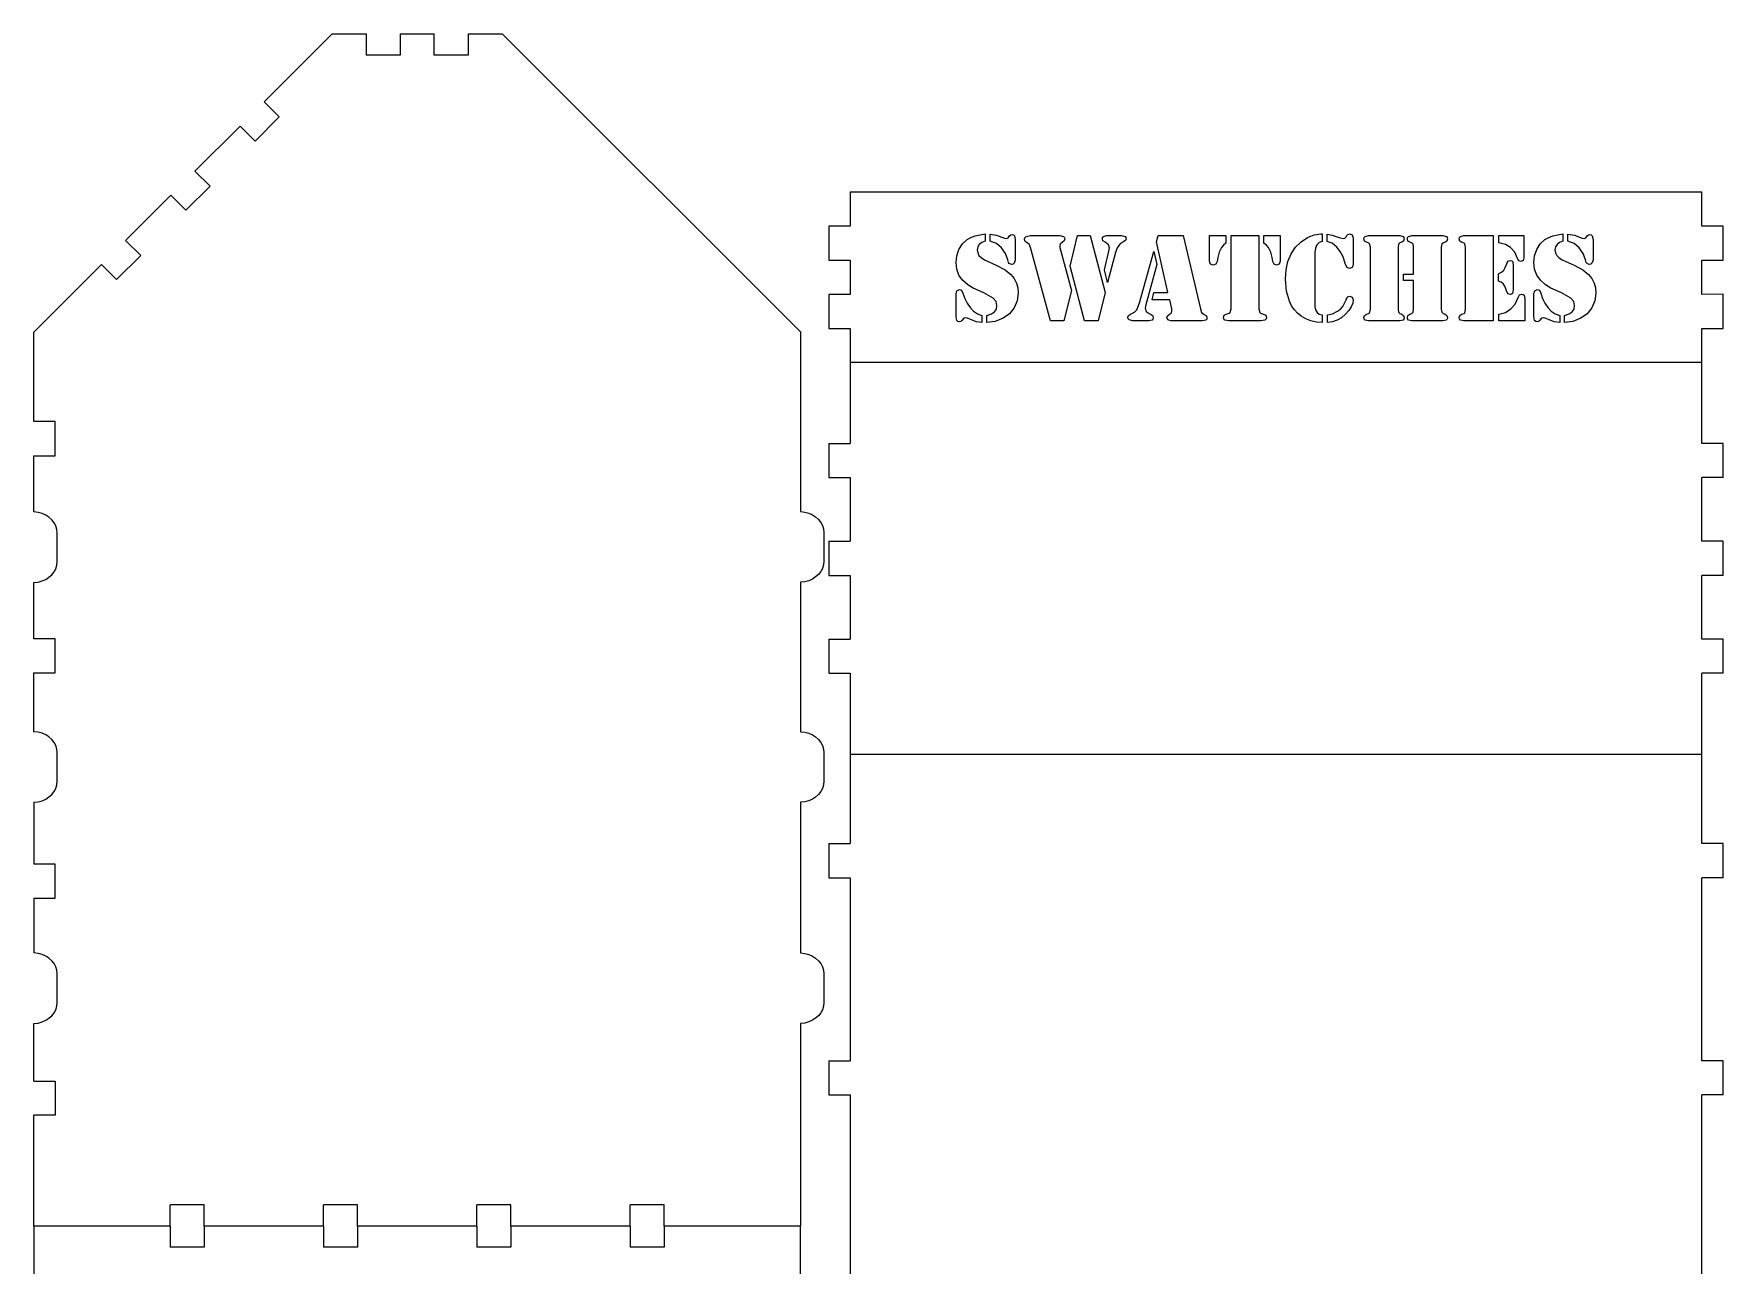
# Model space of a CAD drawing. Extents: x -198 to 198, y -280 to 280.
# Drawn here: x -198.3 to 198.3, y -9.2 to 280 of the extents above; entities that cross this region are included whole.
import ezdxf

# ---------------------------------------------------------------- set-up
doc = ezdxf.new("R2010")
doc.units = 0
doc.header["$MEASUREMENT"] = 0
doc.layers.get('0').update_dxf_attribs({"linetype": 'CONTINUOUS'})

msp = doc.modelspace()

# ---------------------------------------------------------------- linework, layer by layer
for p, q in [((-128.34, 279.9), (-144.23, 263.99)), ((-128.34, 279.96), (-120.33, 280)), ((-128.34, 279.96), (-128.34, 279.9)), ((-120.33, 280), (-120.33, 275)), ((-112.33, 280), (-104.33, 280)), ((-112.33, 280), (-112.33, 275)), ((-104.33, 275), (-104.33, 280)), ((-96.34, 280), (-88.33, 280)), ((-96.34, 280), (-96.34, 275)), ((-88.33, 280), (-18.37, 210.1)), ((-112.33, 275), (-120.33, 275)), ((-96.34, 275), (-104.33, 275)), ((-144.23, 263.99), (-140.7, 260.46)), ((-149.89, 258.34), (-160.5, 247.73)), ((-149.89, 258.34), (-146.36, 254.8)), ((-140.7, 260.46), (-146.36, 254.8)), ((-160.5, 247.73), (-156.96, 244.19)), ((-166.16, 242.07), (-176.77, 231.47)), ((-166.16, 242.07), (-162.62, 238.54)), ((-156.96, 244.19), (-162.62, 238.54)), ((-6.67, 242.81), (-6.67, 234.81)), ((193.32, 242.81), (-6.67, 242.81)), ((193.32, 234.81), (193.32, 242.81)), ((-11.67, 234.81), (-11.67, 226.81)), ((-6.67, 234.81), (-11.67, 234.81)), ((198.32, 234.81), (193.32, 234.81)), ((198.32, 226.81), (198.32, 234.81)), ((-176.77, 231.47), (-173.23, 227.93)), ((18.89, 229.37), (19.71, 230.65)), ((19.71, 230.65), (20.81, 231.65)), ((20.81, 231.65), (21.71, 232.18)), ((21.71, 232.18), (22.73, 232.58)), ((22.73, 232.58), (25.06, 232.98)), ((23.67, 230.53), (23.31, 229.95)), ((24.26, 230.98), (23.67, 230.53)), ((25.06, 231.3), (24.26, 230.98)), ((25.06, 232.98), (25.06, 231.3)), ((26.21, 231.3), (26.21, 232.91)), ((26.21, 232.91), (27.74, 232.68)), ((27.67, 230.71), (26.21, 231.3)), ((28.86, 229.73), (27.67, 230.71)), ((27.74, 232.68), (29.57, 232.01)), ((29.57, 232.01), (30.05, 231.9)), ((30.05, 231.9), (30.46, 232.09)), ((30.46, 232.09), (30.78, 232.51)), ((30.78, 232.51), (31.04, 232.75)), ((31.04, 232.75), (31.36, 232.83)), ((31.36, 232.83), (31.7, 232.76)), ((31.7, 232.76), (31.93, 232.55)), ((31.93, 232.55), (32.12, 231.65)), ((32.12, 231.65), (32.12, 226.81)), ((34.3, 231.71), (34.39, 232.08)), ((34.45, 231.24), (34.3, 231.71)), ((34.39, 232.08), (34.67, 232.36)), ((34.89, 230.93), (34.45, 231.24)), ((34.67, 232.36), (35.69, 232.59)), ((35.36, 230.59), (34.89, 230.93)), ((35.66, 229.8), (35.36, 230.59)), ((35.69, 232.59), (42.55, 232.59)), ((42.55, 232.59), (43.43, 232.41)), ((42.67, 230.63), (42.55, 230.12)), ((42.55, 230.12), (42.59, 229.8)), ((43.22, 231.05), (42.67, 230.63)), ((43.61, 231.39), (43.22, 231.05)), ((43.43, 232.41), (43.66, 232.15)), ((43.74, 231.81), (43.61, 231.39)), ((43.66, 232.15), (43.74, 231.81)), ((44.97, 225.46), (46.71, 232.59)), ((46.71, 232.59), (49.73, 232.59)), ((49.73, 232.59), (53.25, 219.25)), ((52.56, 231.87), (52.62, 232.2)), ((52.7, 231.41), (52.56, 231.87)), ((52.62, 232.2), (52.8, 232.42)), ((53.2, 231.05), (52.7, 231.41)), ((52.8, 232.42), (53.57, 232.59)), ((54, 230.45), (53.2, 231.05)), ((53.57, 232.59), (57.06, 232.59)), ((54.24, 229.7), (54, 230.45)), ((56.63, 230.56), (56.04, 229.74)), ((57.6, 231.18), (56.63, 230.56)), ((57.06, 232.59), (57.9, 232.42)), ((58.02, 231.46), (57.6, 231.18)), ((57.9, 232.42), (58.08, 232.19)), ((58.14, 231.85), (58.02, 231.46)), ((58.08, 232.19), (58.14, 231.85)), ((65.26, 231.15), (65.63, 232.59)), ((67.96, 219.24), (65.26, 231.15)), ((65.63, 232.59), (71.53, 232.59)), ((71.53, 232.59), (75.6, 215.37)), ((77.73, 232.59), (81.58, 232.59)), ((77.73, 226.59), (77.73, 232.59)), ((80.97, 230.36), (80.51, 229.8)), ((81.58, 230.81), (80.97, 230.36)), ((81.58, 232.59), (81.58, 230.81)), ((82.77, 215.37), (82.77, 232.59)), ((82.77, 232.59), (89.28, 232.59)), ((89.28, 232.59), (89.28, 215.37)), ((90.49, 230.81), (90.49, 232.59)), ((90.49, 232.59), (94.34, 232.59)), ((91.1, 230.36), (90.49, 230.81)), ((91.56, 229.8), (91.1, 230.36)), ((94.34, 232.59), (94.34, 226.59)), ((97.92, 229.85), (99.21, 231.13)), ((99.21, 231.13), (100.73, 232.13)), ((100.73, 232.13), (102.33, 232.78)), ((102.33, 232.78), (103.87, 233)), ((102.92, 230.45), (102.6, 229.68)), ((103.45, 230.95), (102.92, 230.45)), ((104.21, 231.21), (103.45, 230.95)), ((103.87, 233), (104.21, 232.98)), ((104.21, 232.98), (104.21, 231.21)), ((105.36, 231.19), (105.36, 232.97)), ((105.36, 232.97), (106.53, 232.72)), ((106.56, 230.79), (105.36, 231.19)), ((106.53, 232.72), (108.15, 232.16)), ((107.65, 229.89), (106.56, 230.79)), ((108.15, 232.16), (109.14, 231.9)), ((109.14, 231.9), (109.52, 231.99)), ((109.52, 231.99), (109.79, 232.28)), ((109.79, 232.28), (109.98, 232.63)), ((109.98, 232.63), (110.23, 232.89)), ((110.23, 232.89), (110.64, 232.98)), ((110.64, 232.98), (111.25, 232.75)), ((111.25, 232.75), (111.46, 232.06)), ((111.46, 232.06), (111.46, 225.96)), ((113.99, 231.82), (114.06, 232.15)), ((114.14, 231.33), (113.99, 231.82)), ((114.06, 232.15), (114.28, 232.39)), ((114.58, 231.03), (114.14, 231.33)), ((114.28, 232.39), (115.09, 232.59)), ((115.14, 230.83), (114.58, 231.03)), ((115.09, 232.59), (115.47, 232.59)), ((115.31, 230.67), (115.14, 230.83)), ((115.49, 229.92), (115.31, 230.67)), ((115.47, 232.59), (122.01, 232.59)), ((122.1, 230.57), (121.99, 229.92)), ((122.01, 232.59), (122.39, 232.59)), ((122.42, 230.89), (122.1, 230.57)), ((122.39, 232.59), (123.17, 232.39)), ((122.87, 231.03), (122.42, 230.89)), ((123.29, 231.32), (122.87, 231.03)), ((123.17, 232.39), (123.36, 232.16)), ((123.43, 231.82), (123.29, 231.32)), ((123.36, 232.16), (123.43, 231.82)), ((124.18, 231.82), (124.24, 232.16)), ((124.32, 231.32), (124.18, 231.82)), ((124.24, 232.16), (124.44, 232.39)), ((124.73, 231.03), (124.32, 231.32)), ((124.44, 232.39), (125.23, 232.59)), ((125.2, 230.89), (124.73, 231.03)), ((125.52, 230.57), (125.2, 230.89)), ((125.23, 232.59), (125.61, 232.59)), ((125.63, 229.92), (125.52, 230.57)), ((125.61, 232.59), (132.13, 232.59)), ((132.13, 232.59), (132.53, 232.59)), ((132.31, 230.67), (132.13, 229.92)), ((132.48, 230.83), (132.31, 230.67)), ((133.04, 231.03), (132.48, 230.83)), ((132.53, 232.59), (133.35, 232.39)), ((133.48, 231.33), (133.04, 231.03)), ((133.35, 232.39), (133.56, 232.16)), ((133.63, 231.82), (133.48, 231.33)), ((133.56, 232.16), (133.63, 231.82)), ((136.34, 231.82), (136.41, 232.15)), ((136.48, 231.33), (136.34, 231.82)), ((136.41, 232.15), (136.62, 232.39)), ((136.92, 231.03), (136.48, 231.33)), ((136.62, 232.39), (137.44, 232.59)), ((137.49, 230.83), (136.92, 231.03)), ((137.44, 232.59), (137.82, 232.59)), ((137.66, 230.67), (137.49, 230.83)), ((137.83, 229.92), (137.66, 230.67)), ((137.82, 232.59), (144.34, 232.59)), ((144.34, 232.59), (144.34, 212.59)), ((145.64, 232.59), (151.55, 232.59)), ((145.64, 230.87), (145.64, 232.59)), ((147.2, 230.52), (145.64, 230.87)), ((148.43, 229.8), (147.2, 230.52)), ((151.55, 232.59), (151.55, 227.4)), ((154.54, 229.37), (155.36, 230.65)), ((155.36, 230.65), (156.45, 231.65)), ((156.45, 231.65), (157.36, 232.18)), ((157.36, 232.18), (158.37, 232.58)), ((158.37, 232.58), (160.7, 232.98)), ((159.32, 230.53), (158.96, 229.95)), ((159.9, 230.98), (159.32, 230.53)), ((160.7, 231.3), (159.9, 230.98)), ((160.7, 232.98), (160.7, 231.3)), ((161.86, 231.3), (161.86, 232.91)), ((161.86, 232.91), (163.39, 232.68)), ((163.32, 230.71), (161.86, 231.3)), ((164.51, 229.73), (163.32, 230.71)), ((163.39, 232.68), (165.22, 232.01)), ((165.22, 232.01), (165.7, 231.9)), ((165.7, 231.9), (166.11, 232.09)), ((166.11, 232.09), (166.43, 232.51)), ((166.43, 232.51), (166.69, 232.75)), ((166.69, 232.75), (167, 232.83)), ((167, 232.83), (167.35, 232.76)), ((167.35, 232.76), (167.58, 232.55)), ((167.58, 232.55), (167.77, 231.65)), ((167.77, 231.65), (167.77, 226.81)), ((-173.23, 227.93), (-178.89, 222.28)), ((-11.67, 226.81), (-6.67, 226.81)), ((-6.67, 226.81), (-6.67, 218.81)), ((18.2, 226.28), (18.37, 227.89)), ((18.37, 224.73), (18.2, 226.28)), ((18.37, 227.89), (18.89, 229.37)), ((23.31, 229.95), (23.19, 229.24)), ((23.19, 229.24), (23.29, 228.56)), ((23.29, 228.56), (23.59, 227.96)), ((23.59, 227.96), (24.11, 227.43)), ((24.11, 227.43), (24.88, 226.92)), ((24.88, 226.92), (27.66, 225.63)), ((29.79, 228.37), (28.86, 229.73)), ((30.34, 226.89), (29.79, 228.37)), ((30.5, 226.32), (30.34, 226.89)), ((30.71, 226.04), (30.5, 226.32)), ((31.88, 226.12), (31.6, 225.91)), ((32.12, 226.81), (31.88, 226.12)), ((40.38, 212.59), (35.66, 229.8)), ((42.59, 229.8), (45.32, 219.68)), ((53.04, 224.57), (54.11, 228.91)), ((55.62, 228.61), (53.8, 221.6)), ((54.11, 228.91), (54.24, 229.7)), ((56.04, 229.74), (55.62, 228.61)), ((61.3, 216.79), (64.62, 228.86)), ((64.62, 228.86), (65.36, 225.83)), ((77.97, 225.9), (77.73, 226.59)), ((79.52, 226.55), (79.2, 225.88)), ((79.66, 227.44), (79.52, 226.55)), ((79.99, 228.71), (79.66, 227.44)), ((80.51, 229.8), (79.99, 228.71)), ((92.09, 228.71), (91.56, 229.8)), ((92.41, 227.44), (92.09, 228.71)), ((92.56, 226.55), (92.41, 227.44)), ((92.87, 225.88), (92.56, 226.55)), ((94.34, 226.59), (94.1, 225.9)), ((95.7, 224.54), (96.15, 226.53)), ((96.15, 226.53), (96.9, 228.31)), ((96.9, 228.31), (97.92, 229.85)), ((102.6, 229.68), (102.49, 228.64)), ((102.49, 228.64), (102.49, 216.54)), ((108.41, 228.89), (107.65, 229.89)), ((109.08, 227.63), (108.41, 228.89)), ((109.69, 225.82), (109.08, 227.63)), ((115.49, 215.25), (115.49, 229.92)), ((121.99, 229.92), (121.99, 215.25)), ((125.63, 223.53), (125.63, 229.92)), ((132.13, 229.92), (132.13, 215.31)), ((137.83, 215.25), (137.83, 229.92)), ((147.43, 225.8), (147.74, 226.57)), ((147.74, 226.57), (148.28, 226.78)), ((148.28, 226.78), (148.67, 226.69)), ((149.38, 228.71), (148.43, 229.8)), ((148.67, 226.69), (148.92, 226.42)), ((148.92, 226.42), (149.03, 225.55)), ((150.07, 227.21), (149.38, 228.71)), ((150.34, 226.67), (150.07, 227.21)), ((150.81, 226.53), (150.34, 226.67)), ((151.37, 226.74), (150.81, 226.53)), ((151.55, 227.4), (151.37, 226.74)), ((153.85, 226.28), (154.02, 227.89)), ((154.02, 224.73), (153.85, 226.28)), ((154.02, 227.89), (154.54, 229.37)), ((158.96, 229.95), (158.84, 229.24)), ((158.84, 229.24), (158.94, 228.56)), ((158.94, 228.56), (159.24, 227.96)), ((159.24, 227.96), (159.76, 227.43)), ((159.76, 227.43), (160.53, 226.92)), ((160.53, 226.92), (163.31, 225.63)), ((165.44, 228.37), (164.51, 229.73)), ((165.99, 226.89), (165.44, 228.37)), ((166.15, 226.32), (165.99, 226.89)), ((166.36, 226.04), (166.15, 226.32)), ((167.52, 226.12), (167.25, 225.91)), ((167.77, 226.81), (167.52, 226.12)), ((193.32, 226.81), (198.32, 226.81)), ((193.32, 218.81), (193.32, 226.81)), ((-182.42, 225.81), (-198.32, 209.91)), ((-182.42, 225.81), (-178.89, 222.28)), ((18.89, 223.34), (18.37, 224.73)), ((19.75, 222.12), (18.89, 223.34)), ((27.66, 225.63), (29.71, 224.59)), ((29.71, 224.59), (31.08, 223.44)), ((31.25, 225.85), (30.71, 226.04)), ((31.08, 223.44), (31.83, 222.49)), ((31.6, 225.91), (31.25, 225.85)), ((31.83, 222.49), (32.37, 221.45)), ((48.38, 212.59), (44.97, 225.46)), ((53.8, 221.6), (53.04, 224.57)), ((65.36, 225.83), (62.77, 216.37)), ((78.59, 225.64), (77.97, 225.9)), ((79.2, 225.88), (78.59, 225.64)), ((93.48, 225.64), (92.87, 225.88)), ((94.1, 225.9), (93.48, 225.64)), ((95.55, 222.4), (95.7, 224.54)), ((95.78, 219.59), (95.55, 222.4)), ((110.03, 225.08), (109.69, 225.82)), ((110.59, 224.85), (110.03, 225.08)), ((111.19, 225.11), (110.59, 224.85)), ((111.39, 225.46), (111.19, 225.11)), ((111.46, 225.96), (111.39, 225.46)), ((123.24, 223.53), (125.63, 223.53)), ((123.24, 222.08), (123.24, 223.53)), ((145.57, 223.62), (146.31, 224.05)), ((145.57, 221.92), (145.57, 223.62)), ((146.31, 224.05), (146.83, 224.51)), ((146.83, 224.51), (147.18, 225.08)), ((147.18, 225.08), (147.43, 225.8)), ((149.03, 225.55), (149.03, 219.97)), ((154.54, 223.34), (154.02, 224.73)), ((155.4, 222.12), (154.54, 223.34)), ((163.31, 225.63), (165.36, 224.59)), ((165.36, 224.59), (166.73, 223.44)), ((166.9, 225.85), (166.36, 226.04)), ((166.73, 223.44), (167.48, 222.49)), ((167.25, 225.91), (166.9, 225.85)), ((167.48, 222.49), (168.02, 221.45)), ((-11.67, 218.81), (-11.67, 210.82)), ((-6.67, 218.81), (-11.67, 218.81)), ((18.2, 218.97), (18.43, 219.67)), ((18.2, 213.64), (18.2, 218.97)), ((18.43, 219.67), (19.02, 219.97)), ((19.02, 219.97), (19.52, 219.79)), ((19.52, 219.79), (19.84, 219.09)), ((20.95, 221.05), (19.75, 222.12)), ((19.84, 219.09), (20.25, 217.87)), ((22.23, 220.26), (20.95, 221.05)), ((24.7, 219.13), (22.23, 220.26)), ((26.93, 217.93), (24.7, 219.13)), ((32.37, 221.45), (32.7, 220.33)), ((32.81, 219.12), (32.57, 217.31)), ((32.7, 220.33), (32.81, 219.12)), ((45.32, 219.68), (43.55, 212.59)), ((53.25, 219.25), (51.58, 212.59)), ((64.28, 217.49), (64.67, 219.24)), ((64.67, 219.24), (67.96, 219.24)), ((96.48, 217.18), (95.78, 219.59)), ((109.8, 217.54), (110.15, 218.2)), ((110.15, 218.2), (110.67, 218.4)), ((110.67, 218.4), (111.25, 218.14)), ((125.63, 222.08), (123.24, 222.08)), ((125.63, 215.31), (125.63, 222.08)), ((146.23, 221.65), (145.57, 221.92)), ((146.76, 221.2), (146.23, 221.65)), ((147.17, 220.54), (146.76, 221.2)), ((147.47, 219.65), (147.17, 220.54)), ((147.78, 218.96), (147.47, 219.65)), ((148.31, 218.75), (147.78, 218.96)), ((148.65, 218.82), (148.31, 218.75)), ((148.87, 219.02), (148.65, 218.82)), ((149.03, 219.97), (148.87, 219.02)), ((150.2, 218.04), (150.54, 218.67)), ((150.54, 218.67), (151.02, 218.84)), ((151.02, 218.84), (151.37, 218.78)), ((151.37, 218.78), (151.59, 218.6)), ((151.59, 218.6), (151.75, 217.76)), ((153.85, 218.97), (154.08, 219.67)), ((153.85, 213.64), (153.85, 218.97)), ((154.08, 219.67), (154.67, 219.97)), ((154.67, 219.97), (155.17, 219.79)), ((155.17, 219.79), (155.49, 219.09)), ((156.6, 221.05), (155.4, 222.12)), ((155.49, 219.09), (155.9, 217.87)), ((157.88, 220.26), (156.6, 221.05)), ((160.35, 219.13), (157.88, 220.26)), ((162.58, 217.93), (160.35, 219.13)), ((168.02, 221.45), (168.35, 220.33)), ((168.45, 219.12), (168.22, 217.31)), ((168.35, 220.33), (168.45, 219.12)), ((198.34, 218.82), (193.32, 218.81)), ((198.32, 210.81), (198.34, 218.82)), ((20.25, 217.87), (20.81, 216.73)), ((20.81, 216.73), (21.5, 215.72)), ((21.5, 215.72), (22.3, 214.87)), ((22.3, 214.87), (23.23, 214.22)), ((23.23, 214.22), (24.29, 213.86)), ((25.41, 213.86), (26.5, 214.23)), ((26.5, 214.23), (27.25, 214.72)), ((27.59, 217.13), (26.93, 217.93)), ((27.25, 214.72), (27.67, 215.36)), ((27.81, 216.2), (27.59, 217.13)), ((27.67, 215.36), (27.81, 216.2)), ((30.76, 214.26), (29.29, 213.2)), ((31.87, 215.66), (30.76, 214.26)), ((32.57, 217.31), (31.87, 215.66)), ((59.19, 214.14), (60.08, 214.61)), ((60.08, 214.61), (60.63, 215.19)), ((60.63, 215.19), (61.3, 216.79)), ((62.77, 216.37), (62.65, 215.6)), ((62.65, 215.6), (62.87, 214.81)), ((62.87, 214.81), (63.52, 214.28)), ((63.52, 214.28), (64.03, 214.05)), ((68.37, 217.49), (64.28, 217.49)), ((68.35, 214.17), (68.76, 214.49)), ((68.84, 215.37), (68.37, 217.49)), ((68.76, 214.49), (68.88, 214.93)), ((68.88, 214.93), (68.84, 215.37)), ((75.6, 215.37), (75.87, 214.56)), ((75.87, 214.56), (76.45, 214.11)), ((81.67, 214.18), (82.34, 214.37)), ((82.34, 214.37), (82.55, 214.55)), ((82.55, 214.55), (82.77, 215.37)), ((89.28, 215.37), (89.5, 214.55)), ((89.5, 214.55), (89.71, 214.37)), ((89.71, 214.37), (90.39, 214.18)), ((97.01, 216.13), (96.48, 217.18)), ((97.65, 215.2), (97.01, 216.13)), ((98.4, 214.38), (97.65, 215.2)), ((99.27, 213.67), (98.4, 214.38)), ((102.49, 216.54), (102.49, 215.91)), ((102.49, 215.91), (102.63, 215.2)), ((102.63, 215.2), (102.99, 214.56)), ((102.99, 214.56), (103.49, 214.15)), ((105.41, 213.98), (106.58, 214.24)), ((106.58, 214.24), (107.81, 214.84)), ((107.81, 214.84), (108.45, 215.34)), ((108.45, 215.34), (109.01, 215.98)), ((109.01, 215.98), (109.8, 217.54)), ((110.41, 214.98), (109.69, 214.15)), ((110.98, 215.88), (110.41, 214.98)), ((111.36, 216.75), (110.98, 215.88)), ((111.25, 218.14), (111.49, 217.48)), ((111.49, 217.48), (111.36, 216.75)), ((114.58, 214.14), (115.14, 214.34)), ((115.14, 214.34), (115.31, 214.5)), ((115.31, 214.5), (115.49, 215.25)), ((121.99, 215.25), (122.1, 214.6)), ((122.1, 214.6), (122.42, 214.28)), ((122.42, 214.28), (122.87, 214.14)), ((124.73, 214.17), (125.2, 214.33)), ((125.2, 214.33), (125.52, 214.64)), ((125.52, 214.64), (125.63, 215.31)), ((132.13, 215.31), (132.24, 214.66)), ((132.24, 214.66), (132.57, 214.33)), ((132.57, 214.33), (133.04, 214.17)), ((136.92, 214.14), (137.49, 214.34)), ((137.49, 214.34), (137.66, 214.5)), ((137.66, 214.5), (137.83, 215.25)), ((145.66, 214.17), (147.23, 214.58)), ((147.23, 214.58), (148.48, 215.38)), ((148.48, 215.38), (149.49, 216.5)), ((149.49, 216.5), (150.2, 218.04)), ((151.75, 217.76), (151.75, 212.59)), ((155.9, 217.87), (156.46, 216.73)), ((156.46, 216.73), (157.15, 215.72)), ((157.15, 215.72), (157.95, 214.87)), ((157.95, 214.87), (158.88, 214.22)), ((158.88, 214.22), (159.94, 213.86)), ((161.06, 213.86), (162.15, 214.23)), ((162.15, 214.23), (162.89, 214.72)), ((163.24, 217.13), (162.58, 217.93)), ((162.89, 214.72), (163.32, 215.36)), ((163.46, 216.2), (163.24, 217.13)), ((163.32, 215.36), (163.46, 216.2)), ((166.4, 214.26), (164.94, 213.2)), ((167.52, 215.66), (166.4, 214.26)), ((168.22, 217.31), (167.52, 215.66)), ((-11.67, 210.82), (-6.67, 210.82)), ((-6.67, 210.82), (-6.67, 202.81)), ((18.4, 212.7), (18.2, 213.64)), ((18.66, 212.46), (18.4, 212.7)), ((19.02, 212.38), (18.66, 212.46)), ((19.32, 212.46), (19.02, 212.38)), ((19.59, 212.7), (19.32, 212.46)), ((20.06, 213.18), (19.59, 212.7)), ((20.5, 213.27), (20.06, 213.18)), ((20.89, 213.2), (20.5, 213.27)), ((21.64, 212.88), (20.89, 213.2)), ((23.03, 212.36), (21.64, 212.88)), ((24.29, 212.19), (23.03, 212.36)), ((24.29, 213.86), (24.29, 212.19)), ((25.41, 212.19), (25.41, 213.86)), ((27.36, 212.46), (25.41, 212.19)), ((29.29, 213.2), (27.36, 212.46)), ((43.55, 212.59), (40.38, 212.59)), ((51.58, 212.59), (48.38, 212.59)), ((58.55, 213.44), (58.71, 213.82)), ((58.63, 213.08), (58.55, 213.44)), ((58.86, 212.81), (58.63, 213.08)), ((58.71, 213.82), (59.19, 214.14)), ((59.72, 212.59), (58.86, 212.81)), ((63.44, 212.59), (59.72, 212.59)), ((64.25, 212.77), (63.44, 212.59)), ((64.03, 214.05), (64.39, 213.76)), ((64.45, 213), (64.25, 212.77)), ((64.39, 213.76), (64.51, 213.32)), ((64.51, 213.32), (64.45, 213)), ((67.71, 213.36), (67.82, 213.8)), ((67.97, 212.8), (67.71, 213.36)), ((67.82, 213.8), (68.35, 214.17)), ((68.67, 212.59), (67.97, 212.8)), ((75.99, 212.59), (68.67, 212.59)), ((76.84, 212.78), (75.99, 212.59)), ((76.45, 214.11), (76.98, 213.79)), ((77.06, 213.01), (76.84, 212.78)), ((76.98, 213.79), (77.13, 213.35)), ((77.13, 213.35), (77.06, 213.01)), ((80.97, 213.38), (81.14, 213.9)), ((81.05, 213.03), (80.97, 213.38)), ((81.3, 212.78), (81.05, 213.03)), ((81.14, 213.9), (81.67, 214.18)), ((82.27, 212.59), (81.3, 212.78)), ((82.76, 212.59), (82.27, 212.59)), ((89.29, 212.59), (82.76, 212.59)), ((89.77, 212.59), (89.29, 212.59)), ((90.71, 212.76), (89.77, 212.59)), ((90.39, 214.18), (90.92, 213.9)), ((91, 213.03), (90.71, 212.76)), ((90.92, 213.9), (91.09, 213.38)), ((91.09, 213.38), (91, 213.03)), ((100.36, 213.02), (99.27, 213.67)), ((101.55, 212.56), (100.36, 213.02)), ((102.83, 212.28), (101.55, 212.56)), ((104.21, 212.19), (102.83, 212.28)), ((103.49, 214.15), (104.21, 213.98)), ((104.21, 213.98), (104.21, 212.19)), ((105.41, 212.19), (105.41, 213.98)), ((106.62, 212.35), (105.41, 212.19)), ((107.7, 212.72), (106.62, 212.35)), ((108.71, 213.31), (107.7, 212.72)), ((109.69, 214.15), (108.71, 213.31)), ((113.99, 213.35), (114.14, 213.85)), ((114.06, 213.02), (113.99, 213.35)), ((114.28, 212.78), (114.06, 213.02)), ((114.14, 213.85), (114.58, 214.14)), ((115.09, 212.59), (114.28, 212.78)), ((115.47, 212.59), (115.09, 212.59)), ((122.01, 212.59), (115.47, 212.59)), ((122.39, 212.59), (122.01, 212.59)), ((123.17, 212.78), (122.39, 212.59)), ((122.87, 214.14), (123.29, 213.85)), ((123.36, 213.01), (123.17, 212.78)), ((123.29, 213.85), (123.43, 213.35)), ((123.43, 213.35), (123.36, 213.01)), ((124.18, 213.36), (124.32, 213.87)), ((124.24, 213.02), (124.18, 213.36)), ((124.43, 212.78), (124.24, 213.02)), ((124.32, 213.87), (124.73, 214.17)), ((125.2, 212.59), (124.43, 212.78)), ((125.61, 212.59), (125.2, 212.59)), ((132.13, 212.59), (125.61, 212.59)), ((132.53, 212.59), (132.13, 212.59)), ((133.35, 212.78), (132.53, 212.59)), ((133.04, 214.17), (133.48, 213.87)), ((133.56, 213.02), (133.35, 212.78)), ((133.48, 213.87), (133.63, 213.36)), ((133.63, 213.36), (133.56, 213.02)), ((136.34, 213.35), (136.48, 213.85)), ((136.41, 213.02), (136.34, 213.35)), ((136.62, 212.78), (136.41, 213.02)), ((136.48, 213.85), (136.92, 214.14)), ((137.44, 212.59), (136.62, 212.78)), ((137.82, 212.59), (137.44, 212.59)), ((144.34, 212.59), (137.82, 212.59)), ((145.66, 212.59), (145.66, 214.17)), ((151.75, 212.59), (145.66, 212.59)), ((154.05, 212.7), (153.85, 213.64)), ((154.31, 212.46), (154.05, 212.7)), ((154.67, 212.38), (154.31, 212.46)), ((154.96, 212.46), (154.67, 212.38)), ((155.24, 212.7), (154.96, 212.46)), ((155.71, 213.18), (155.24, 212.7)), ((156.15, 213.27), (155.71, 213.18)), ((156.54, 213.2), (156.15, 213.27)), ((157.29, 212.88), (156.54, 213.2)), ((158.68, 212.36), (157.29, 212.88)), ((159.94, 212.19), (158.68, 212.36)), ((159.94, 213.86), (159.94, 212.19)), ((161.06, 212.19), (161.06, 213.86)), ((163.01, 212.46), (161.06, 212.19)), ((164.94, 213.2), (163.01, 212.46)), ((193.32, 210.81), (198.32, 210.81)), ((193.33, 202.81), (193.32, 210.81)), ((-198.34, 188.91), (-198.32, 209.91)), ((-18.37, 210.1), (-18.34, 210.1)), ((-18.34, 210.1), (-18.33, 167.77)), ((193.33, 202.81), (-6.67, 202.81)), ((-6.67, 202.81), (-6.67, 183.81)), ((193.33, 183.81), (193.33, 202.81)), ((-193.34, 188.91), (-198.34, 188.91)), ((-193.34, 180.91), (-193.34, 188.91)), ((-11.67, 183.81), (-11.67, 175.81)), ((-11.67, 183.81), (-6.67, 183.81)), ((198.33, 183.81), (193.33, 183.81)), ((198.33, 175.81), (198.33, 183.81)), ((-198.32, 167.7), (-198.34, 180.91)), ((-198.34, 180.91), (-193.34, 180.91)), ((-11.67, 175.81), (-6.67, 175.81)), ((-6.67, 175.81), (-6.67, 160.81)), ((193.33, 160.81), (193.33, 175.81)), ((198.33, 175.81), (193.33, 175.81)), ((-197.33, 167.58), (-198.32, 167.7)), ((-196.39, 167.32), (-197.33, 167.58)), ((-195.54, 166.94), (-196.39, 167.32)), ((-194.77, 166.45), (-195.54, 166.94)), ((-18.33, 167.77), (-17.33, 167.65)), ((-17.33, 167.65), (-16.39, 167.39)), ((-16.39, 167.39), (-15.53, 167.01)), ((-15.53, 167.01), (-14.77, 166.52)), ((-194.11, 165.86), (-194.77, 166.45)), ((-193.58, 165.18), (-194.11, 165.86)), ((-193.17, 164.44), (-193.58, 165.18)), ((-192.92, 163.62), (-193.17, 164.44)), ((-192.84, 162.76), (-192.92, 163.62)), ((-192.84, 156.05), (-192.84, 162.76)), ((-14.77, 166.52), (-14.1, 165.93)), ((-14.1, 165.93), (-13.56, 165.26)), ((-13.56, 165.26), (-13.16, 164.51)), ((-13.16, 164.51), (-12.91, 163.7)), ((-12.91, 163.7), (-12.82, 162.84)), ((-12.82, 162.84), (-12.82, 156.12)), ((-11.67, 160.81), (-11.67, 152.81)), ((-11.67, 160.81), (-6.67, 160.81)), ((198.33, 160.81), (193.33, 160.81)), ((198.33, 152.81), (198.33, 160.81)), ((-193.18, 154.38), (-192.92, 155.19)), ((-192.92, 155.19), (-192.84, 156.05)), ((-12.91, 155.26), (-13.16, 154.45)), ((-12.82, 156.12), (-12.91, 155.26)), ((-198.34, 151.11), (-197.34, 151.23)), ((-198.34, 137.91), (-198.34, 151.11)), ((-197.34, 151.23), (-196.4, 151.49)), ((-196.4, 151.49), (-195.55, 151.87)), ((-195.55, 151.87), (-194.78, 152.36)), ((-194.78, 152.36), (-194.12, 152.95)), ((-194.12, 152.95), (-193.58, 153.63)), ((-193.58, 153.63), (-193.18, 154.38)), ((-17.33, 151.3), (-18.33, 151.18)), ((-18.33, 151.18), (-18.33, 116.09)), ((-16.39, 151.55), (-17.33, 151.3)), ((-15.53, 151.93), (-16.39, 151.55)), ((-14.77, 152.43), (-15.53, 151.93)), ((-14.1, 153.02), (-14.77, 152.43)), ((-13.56, 153.7), (-14.1, 153.02)), ((-13.16, 154.45), (-13.56, 153.7)), ((-11.67, 152.81), (-6.67, 152.81)), ((-6.67, 152.81), (-6.67, 137.81)), ((198.33, 152.81), (193.33, 152.81)), ((193.33, 137.81), (193.33, 152.81)), ((-193.34, 137.91), (-198.34, 137.91)), ((-193.34, 129.91), (-193.34, 137.91)), ((-11.67, 137.81), (-11.67, 129.81)), ((-11.67, 137.81), (-6.67, 137.81)), ((198.33, 137.81), (193.33, 137.81)), ((198.33, 129.81), (198.33, 137.81)), ((-198.34, 116.1), (-198.34, 129.91)), ((-198.34, 129.91), (-193.34, 129.91)), ((-11.67, 129.81), (-6.67, 129.81)), ((-6.67, 129.81), (-6.67, 110.81)), ((198.33, 129.81), (193.33, 129.81)), ((193.33, 110.81), (193.33, 129.81)), ((-197.34, 115.98), (-198.34, 116.1)), ((-196.4, 115.72), (-197.34, 115.98)), ((-195.55, 115.34), (-196.4, 115.72)), ((-194.78, 114.85), (-195.55, 115.34)), ((-18.33, 116.09), (-17.33, 115.98)), ((-17.33, 115.98), (-16.39, 115.72)), ((-16.39, 115.72), (-15.53, 115.34)), ((-15.53, 115.34), (-14.76, 114.85)), ((-194.12, 114.26), (-194.78, 114.85)), ((-193.58, 113.58), (-194.12, 114.26)), ((-193.18, 112.83), (-193.58, 113.58)), ((-192.92, 112.02), (-193.18, 112.83)), ((-192.84, 111.16), (-192.92, 112.02)), ((-192.84, 104.44), (-192.84, 111.16)), ((-14.76, 114.85), (-14.1, 114.26)), ((-14.1, 114.26), (-13.56, 113.59)), ((-13.56, 113.59), (-13.16, 112.84)), ((-13.16, 112.84), (-12.91, 112.03)), ((-12.91, 112.03), (-12.82, 111.16)), ((-12.82, 111.16), (-12.83, 104.44)), ((-6.67, 110.81), (193.33, 110.81)), ((-6.67, 110.81), (-6.67, 89.81)), ((193.33, 89.81), (193.33, 110.81)), ((-193.18, 102.77), (-192.93, 103.58)), ((-192.93, 103.58), (-192.84, 104.44)), ((-12.91, 103.58), (-13.17, 102.77)), ((-12.83, 104.44), (-12.91, 103.58)), ((-198.34, 99.51), (-197.34, 99.63)), ((-198.34, 99.51), (-198.34, 85)), ((-197.34, 99.63), (-196.41, 99.89)), ((-196.41, 99.89), (-195.55, 100.27)), ((-195.55, 100.27), (-194.78, 100.76)), ((-194.78, 100.76), (-194.12, 101.34)), ((-194.12, 101.34), (-193.59, 102.02)), ((-193.59, 102.02), (-193.18, 102.77)), ((-17.33, 99.62), (-18.33, 99.51)), ((-18.33, 99.51), (-18.33, 64.15)), ((-16.39, 99.88), (-17.33, 99.62)), ((-15.53, 100.26), (-16.39, 99.88)), ((-14.77, 100.75), (-15.53, 100.26)), ((-14.11, 101.34), (-14.77, 100.75)), ((-13.57, 102.02), (-14.11, 101.34)), ((-13.17, 102.77), (-13.57, 102.02)), ((-11.67, 89.81), (-11.67, 81.81)), ((-11.67, 89.81), (-6.67, 89.81)), ((198.33, 89.81), (193.33, 89.81)), ((198.33, 81.81), (198.33, 89.81)), ((-193.34, 85), (-198.34, 85)), ((-193.34, 77), (-193.34, 85)), ((-11.67, 81.81), (-6.67, 81.81)), ((-6.67, 81.81), (-6.67, 38.81)), ((193.33, 38.81), (193.33, 81.81)), ((198.33, 81.81), (193.33, 81.81)), ((-198.34, 77), (-193.34, 77)), ((-198.34, 77), (-198.33, 64.14)), ((-197.33, 64.02), (-198.33, 64.14)), ((-196.4, 63.76), (-197.33, 64.02)), ((-195.54, 63.39), (-196.4, 63.76)), ((-18.33, 64.15), (-17.33, 64.03)), ((-17.33, 64.03), (-16.39, 63.77)), ((-16.39, 63.77), (-15.53, 63.39)), ((-194.77, 62.9), (-195.54, 63.39)), ((-194.12, 62.31), (-194.77, 62.9)), ((-193.58, 61.63), (-194.12, 62.31)), ((-193.18, 60.88), (-193.58, 61.63)), ((-192.92, 60.07), (-193.18, 60.88)), ((-192.84, 59.21), (-192.92, 60.07)), ((-15.53, 63.39), (-14.77, 62.9)), ((-14.77, 62.9), (-14.1, 62.31)), ((-14.1, 62.31), (-13.56, 61.64)), ((-13.56, 61.64), (-13.16, 60.89)), ((-13.16, 60.89), (-12.91, 60.08)), ((-12.91, 60.08), (-12.82, 59.22)), ((-192.84, 52.48), (-192.84, 59.21)), ((-12.82, 59.22), (-12.82, 52.49)), ((-193.18, 50.81), (-192.92, 51.62)), ((-192.92, 51.62), (-192.84, 52.48)), ((-12.91, 51.62), (-13.16, 50.81)), ((-12.82, 52.49), (-12.91, 51.62)), ((-198.33, 47.55), (-197.33, 47.67)), ((-197.33, 47.67), (-196.4, 47.93)), ((-196.4, 47.93), (-195.54, 48.31)), ((-195.54, 48.31), (-194.77, 48.8)), ((-194.77, 48.8), (-194.12, 49.39)), ((-194.12, 49.39), (-193.58, 50.06)), ((-193.58, 50.06), (-193.18, 50.81)), ((-17.33, 47.68), (-18.33, 47.56)), ((-16.39, 47.93), (-17.33, 47.68)), ((-15.53, 48.31), (-16.39, 47.93)), ((-14.77, 48.8), (-15.53, 48.31)), ((-14.1, 49.39), (-14.77, 48.8)), ((-13.56, 50.06), (-14.1, 49.39)), ((-13.16, 50.81), (-13.56, 50.06)), ((-198.34, 34), (-198.33, 47.55)), ((-18.33, 47.56), (-18.33, 0.02)), ((-11.67, 38.81), (-11.67, 30.81)), ((-11.67, 38.81), (-6.67, 38.81)), ((198.33, 38.81), (193.33, 38.81)), ((198.33, 30.81), (198.33, 38.81)), ((-198.34, 34), (-193.34, 34)), ((-193.34, 34), (-193.34, 26)), ((-11.67, 30.81), (-6.67, 30.81)), ((-6.67, 30.81), (-6.67, -13.4)), ((193.33, -14.1), (193.33, 30.81)), ((198.33, 30.81), (193.33, 30.81)), ((-198.33, 0), (-198.34, 26)), ((-193.34, 26), (-198.34, 26)), ((-158.33, 5), (-166.33, 5)), ((-166.33, 0), (-166.33, 5)), ((-158.33, 0), (-158.33, 5)), ((-122.33, 5), (-130.33, 5)), ((-130.33, 0), (-130.33, 5)), ((-122.33, 0), (-122.33, 5)), ((-86.33, 5), (-94.33, 5)), ((-94.33, 0), (-94.33, 5)), ((-86.33, 0), (-86.33, 5)), ((-50.33, 5), (-58.33, 5)), ((-58.33, 0), (-58.33, 5)), ((-50.33, 0), (-50.33, 5)), ((-198.33, 0), (-198.34, -26)), ((-166.33, 0), (-198.33, 0)), ((-166.33, 0), (-166.33, -5)), ((-130.33, 0), (-158.33, 0)), ((-158.33, 0), (-158.33, -5)), ((-130.33, 0), (-130.33, -5)), ((-94.33, 0), (-122.33, 0)), ((-122.33, 0), (-122.33, -5)), ((-94.33, 0), (-94.33, -5)), ((-58.33, 0), (-86.33, 0)), ((-86.33, 0), (-86.33, -5)), ((-58.33, 0), (-58.33, -5)), ((-18.33, 0.02), (-50.33, 0)), ((-18.33, -0.02), (-50.33, 0)), ((-50.33, 0), (-50.33, -5)), ((-18.33, -47.56), (-18.33, -0.02)), ((-158.33, -5), (-166.33, -5)), ((-122.33, -5), (-130.33, -5)), ((-86.33, -5), (-94.33, -5)), ((-50.33, -5), (-58.33, -5))]:
    msp.add_line(p, q)

doc.saveas('drawing.dxf')
